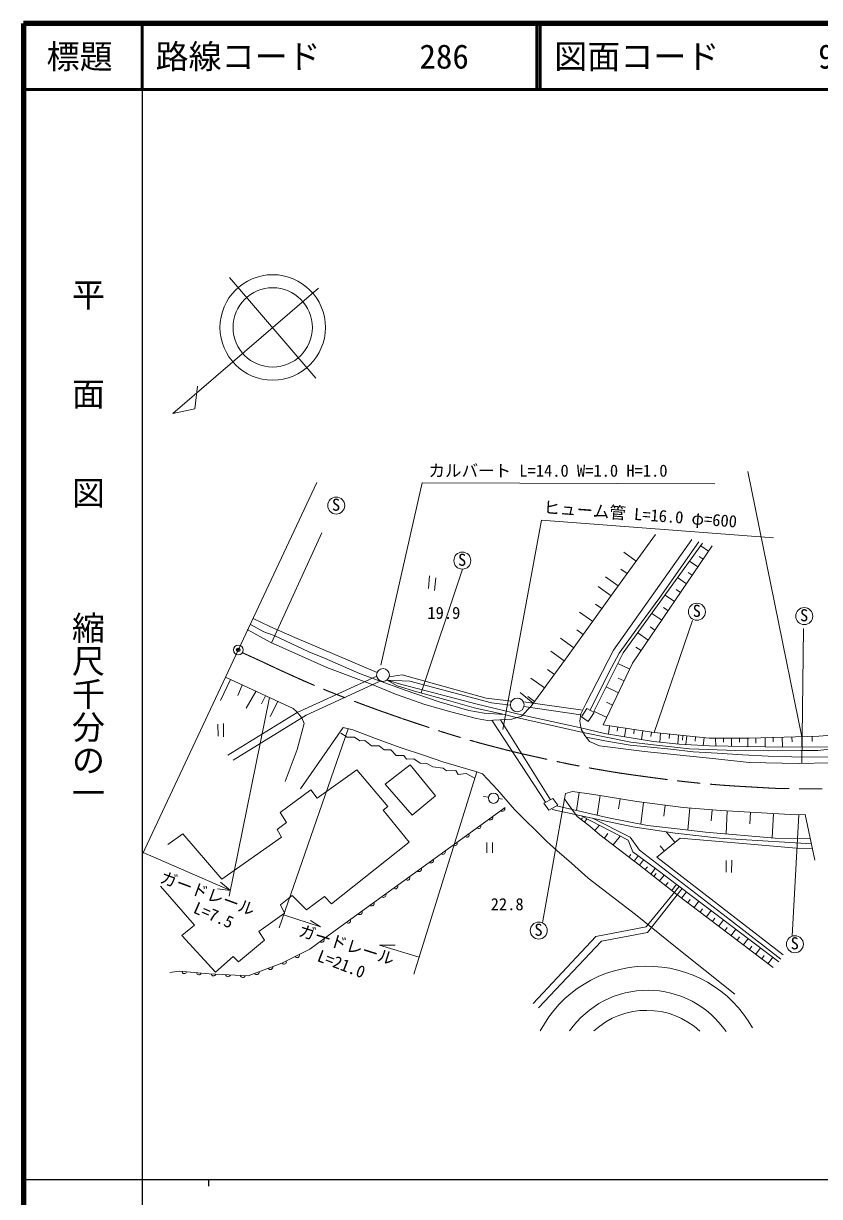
# Model space of a CAD drawing. Units: millimetres, scale not verified. Extents: x 40000 to 680000, y 20000 to 380000.
# Drawn here: x 40000 to 160553, y 202409 to 380000 of the extents above; entities that cross this region are included whole.
import ezdxf
from ezdxf.enums import TextEntityAlignment as Align

# ---------------------------------------------------------------- set-up
doc = ezdxf.new("R2010")
doc.units = ezdxf.units.MM
doc.header["$LTSCALE"] = 1000
doc.header["$PDMODE"] = 32
doc.header["$PDSIZE"] = 500
doc.linetypes.add('CHAIN', pattern=[18.5, 12, -1.5, 3.5, -1.5])
for name, color, linetype, lineweight in [('M-BGD', 7, 'Continuous', 13), ('M-BMK', 2, 'CHAIN', 13), ('M-TTL', 2, 'Continuous', 140), ('M-TTL-BAND', 7, 'Continuous', 25), ('M-TTL-LINE', 7, 'Continuous', 50), ('M-TTL-TXT', 7, 'Continuous', 13)]:
    doc.layers.add(name, color=color, linetype=linetype, lineweight=lineweight)
doc.layers.add('M-OTRS', color=6, linetype='Continuous')
doc.styles.add('@ＭＳ ゴシック', font='')
doc.styles.add('ＭＳ ゴシック', font='')
doc.styles.get('@ＭＳ ゴシック').set_extended_font_data('@MS Gothic')
doc.styles.get('ＭＳ ゴシック').set_extended_font_data('MS Gothic')

msp = doc.modelspace()

# ---------------------------------------------------------------- linework, layer by layer
at = {"layer": 'M-BGD'}
for p, q in [((84270, 326277), (71203, 341549)), ((84701, 339931), (62608, 320943)), ((65934, 321636), (66360, 325071)), ((62608, 320943), (65934, 321636)), ((157854, 272016), (149686, 312165)), ((58000, 254157), (84415, 310525)), ((100388, 310433), (94106, 282837)), ((144689, 310283), (100388, 310433)), ((118458, 304829), (112612, 273089)), ((153589, 302122), (118458, 304829)), ((85180, 302899), (77568, 286241)), ((129572, 294159), (135705, 302653)), ((141206, 301863), (129368, 285108)), ((142846, 301322), (130829, 284719)), ((144315, 300940), (132231, 283154)), ((136362, 293113), (142262, 301520)), ((143753, 300113), (142558, 300924)), ((132778, 298599), (130898, 299956)), ((132778, 298599), (130898, 299956)), ((142129, 297723), (140863, 298583)), ((142941, 298918), (142344, 299324)), ((106479, 297388), (100245, 278652)), ((131421, 296719), (130481, 297398)), ((131421, 296719), (130481, 297398)), ((141269, 296457), (140636, 296887)), ((101510, 296366), (101332, 294436)), ((102461, 296084), (102223, 294153)), ((130064, 294840), (128145, 296225)), ((130064, 294840), (128145, 296225)), ((140409, 295191), (139068, 296102)), ((122489, 284292), (129572, 294159)), ((128989, 293347), (127049, 294739)), ((133550, 289262), (136362, 293113)), ((138587, 292509), (137166, 293474)), ((139498, 293850), (138827, 294306)), ((127597, 291407), (126627, 292103)), ((137621, 291088), (136911, 291570)), ((74770, 289906), (77286, 288726)), ((126204, 289467), (124214, 290896)), ((136656, 289667), (135150, 290690)), ((141333, 289610), (135492, 272661)), ((73898, 288231), (77369, 286330)), ((74360, 289034), (76424, 287905)), ((76424, 287905), (77983, 287341)), ((77286, 288726), (81073, 287056)), ((124775, 287477), (123780, 288191)), ((130209, 284659), (133550, 289262)), ((134610, 286656), (133015, 287739)), ((135633, 288161), (134880, 288673)), ((158128, 288385), (157864, 267986)), ((77369, 286330), (85922, 282521)), ((77983, 287341), (83210, 284876)), ((81073, 287056), (93555, 281719)), ((123346, 285486), (121304, 286952)), ((83210, 284876), (85585, 283911)), ((116876, 276641), (122489, 284292)), ((121898, 283486), (119853, 284986)), ((129368, 285108), (125216, 277104)), ((130829, 284719), (126321, 275759)), ((128665, 281763), (130209, 284659)), ((133527, 285061), (132729, 285603)), ((85585, 283911), (90901, 281609)), ((85922, 282521), (92804, 279915)), ((132231, 283154), (127777, 273800)), ((131802, 282252), (130016, 283102)), ((71349, 280662), (69827, 277509)), ((70585, 281013), (80830, 276298)), ((81452, 275682), (93499, 281188)), ((90901, 281609), (93589, 280600)), ((93589, 280600), (97806, 279055)), ((95063, 280606), (96580, 279742)), ((95063, 280606), (97288, 279909)), ((95063, 280606), (98516, 280419)), ((95385, 281099), (97370, 281389)), ((97370, 281389), (110054, 277872)), ((118898, 279397), (116842, 280905)), ((120398, 281441), (119376, 282191)), ((125799, 276035), (128665, 281763)), ((130951, 280465), (130058, 280891)), ((73141, 279837), (72456, 278252)), ((75205, 278887), (73747, 276322)), ((82810, 275288), (93994, 280451)), ((92804, 279915), (96346, 278445)), ((96580, 279742), (99590, 278832)), ((97288, 279909), (102356, 278623)), ((97806, 279055), (102959, 277318)), ((98516, 280419), (110880, 277152)), ((99590, 278832), (104381, 277515)), ((130101, 278679), (128237, 279567)), ((71163, 247874), (77273, 277935)), ((76632, 278230), (76064, 276975)), ((78522, 277360), (77359, 275100)), ((96346, 278445), (100789, 276908)), ((102356, 278623), (108484, 277019)), ((102959, 277318), (107458, 275997)), ((104381, 277515), (108271, 276406)), ((110054, 277872), (113906, 277385)), ((110880, 277152), (113743, 276797)), ((117211, 277097), (115219, 278705)), ((115700, 277309), (124698, 276044)), ((117390, 277341), (116362, 278095)), ((125216, 277104), (124414, 275463)), ((129213, 276816), (128281, 277259)), ((70926, 269218), (81452, 275682)), ((71769, 268472), (82810, 275288)), ((80830, 276298), (81380, 275763)), ((81380, 275763), (82152, 274902)), ((100789, 276908), (104732, 275806)), ((104732, 275806), (108607, 274804)), ((107458, 275997), (109774, 275581)), ((108271, 276406), (112863, 275403)), ((108484, 277019), (115601, 275306)), ((109774, 275581), (112863, 275403)), ((112863, 275403), (114198, 275039)), ((115440, 275138), (116876, 276641)), ((115601, 275306), (124408, 273363)), ((115788, 276573), (124398, 275355)), ((124414, 275463), (124258, 274394)), ((125321, 276289), (124483, 275048)), ((126429, 275702), (125321, 276289)), ((125538, 274302), (126429, 275702)), ((128325, 274952), (126380, 275878)), ((69441, 273940), (69471, 272084)), ((70302, 274015), (70317, 272010)), ((82508, 274026), (81439, 270106)), ((82152, 274902), (82508, 274026)), ((108607, 274804), (110278, 274469)), ((110278, 274469), (113970, 274670)), ((119059, 262095), (110932, 274505)), ((112234, 274576), (119806, 262490)), ((113970, 274670), (115440, 275138)), ((114198, 275039), (124735, 272664)), ((124258, 274394), (124436, 273169)), ((124483, 275048), (125538, 274302)), ((127777, 273800), (135492, 272661)), ((128766, 273654), (128584, 272422)), ((78718, 243104), (89195, 273232)), ((81968, 264146), (88428, 273412)), ((88053, 272571), (89018, 271948)), ((88428, 273412), (89853, 273078)), ((89018, 271948), (90131, 271977)), ((89853, 273078), (93305, 271764)), ((90131, 271977), (90933, 271413)), ((93305, 271764), (97047, 270383)), ((124408, 273363), (127996, 272520)), ((124436, 273169), (125016, 272189)), ((124735, 272664), (131988, 271213)), ((125016, 272189), (125728, 271321)), ((128024, 271419), (125205, 271958)), ((127996, 272520), (135430, 271283)), ((129997, 273472), (129906, 272856)), ((131228, 273290), (131040, 272014)), ((132505, 273102), (132410, 272464)), ((133781, 272913), (133586, 271590)), ((135104, 272718), (135007, 272056)), ((135492, 272661), (143822, 271792)), ((136486, 272557), (136344, 271195)), ((137848, 272415), (137777, 271734)), ((139210, 272273), (139071, 270933)), ((139835, 272208), (139783, 271492)), ((140465, 272142), (140330, 270846)), ((141761, 272007), (141693, 271359)), ((143057, 271872), (142932, 270681)), ((143822, 271792), (149903, 271814)), ((144822, 271796), (144826, 270605)), ((146013, 271800), (146015, 271205)), ((147204, 271805), (147209, 270563)), ((148446, 271809), (148448, 271188)), ((149688, 271814), (149693, 270519)), ((149903, 271814), (160460, 272082)), ((150902, 271840), (150922, 271068)), ((152295, 271875), (152338, 270473)), ((153505, 271906), (153522, 271234)), ((154901, 271941), (154938, 270465)), ((156377, 271978), (156396, 271240)), ((157854, 272016), (157893, 270455)), ((159414, 272055), (159434, 271275)), ((160460, 272082), (170060, 272861)), ((81439, 270106), (79628, 265250)), ((90933, 271413), (91691, 271472)), ((91691, 271472), (92685, 270656)), ((92685, 270656), (93873, 270656)), ((93873, 270656), (94631, 270017)), ((94631, 270017), (95626, 270032)), ((95626, 270032), (96427, 269171)), ((97047, 270383), (100722, 269180)), ((125728, 271321), (127243, 270630)), ((127243, 270630), (134036, 269761)), ((131870, 270765), (128024, 271419)), ((138033, 270112), (131870, 270765)), ((131988, 271213), (134957, 270841)), ((134957, 270841), (140838, 270203)), ((135430, 271283), (139274, 270913)), ((141433, 269711), (138033, 270112)), ((139274, 270913), (143874, 270621)), ((140838, 270203), (147891, 269921)), ((143874, 270621), (152338, 270473)), ((152338, 270473), (161842, 270443)), ((160275, 269936), (162562, 270173)), ((96427, 269171), (97600, 269156)), ((97600, 269156), (97987, 268636)), ((97987, 268636), (99115, 268651)), ((99115, 268651), (100095, 268027)), ((100722, 269180), (103484, 268222)), ((103484, 268222), (108652, 266707)), ((134036, 269761), (144861, 268648)), ((145056, 269533), (141433, 269711)), ((144861, 268648), (149895, 268113)), ((148887, 269280), (145056, 269533)), ((147891, 269921), (152821, 269906)), ((152763, 269058), (148887, 269280)), ((156371, 268998), (152763, 269058)), ((152821, 269906), (157721, 269921)), ((163395, 268939), (156371, 268998)), ((157721, 269921), (160275, 269936)), ((84498, 262708), (90468, 267029)), ((90468, 267029), (95190, 261461)), ((94755, 264859), (98541, 267785)), ((98541, 267785), (102417, 263048)), ((99132, 236071), (108652, 266707)), ((100095, 268027), (101090, 267983)), ((101090, 267983), (101996, 267448)), ((101996, 267448), (103555, 267285)), ((103555, 267285), (104060, 266840)), ((104060, 266840), (105500, 266884)), ((105500, 266884), (105827, 266320)), ((105827, 266320), (107059, 266453)), ((107059, 266453), (108352, 265743)), ((108652, 266707), (109520, 266396)), ((109520, 266396), (111770, 263968)), ((149895, 268113), (157423, 267980)), ((157423, 267980), (162123, 268046)), ((98853, 260137), (94755, 264859)), ((78863, 260548), (83518, 264000)), ((83518, 264000), (84498, 262708)), ((102417, 263048), (98853, 260137)), ((109674, 262960), (110423, 262861)), ((111770, 263968), (114376, 261005)), ((121913, 262622), (122091, 263424)), ((122091, 263424), (123160, 263713)), ((123160, 263713), (126367, 263268)), ((124151, 263575), (123770, 260835)), ((126367, 263268), (132894, 262198)), ((127354, 263106), (126865, 260121)), ((95190, 261461), (94477, 260882)), ((102326, 253648), (112928, 261310)), ((111960, 262659), (112538, 262584)), ((118624, 243832), (121913, 262622)), ((118792, 261954), (120165, 262680)), ((119578, 260891), (118792, 261954)), ((120937, 261670), (119578, 260891)), ((120165, 262680), (120937, 261670)), ((120711, 261541), (128586, 259725)), ((122626, 261597), (121913, 262622)), ((123873, 259927), (122626, 261597)), ((130339, 262617), (130094, 261125)), ((132894, 262198), (139910, 261330)), ((133886, 262076), (133476, 258764)), ((137198, 261666), (136993, 260010)), ((139910, 261330), (145589, 260862)), ((140906, 261248), (140628, 257871)), ((79843, 259011), (78863, 260548)), ((94477, 260882), (98419, 256071)), ((114376, 261005), (119276, 256172)), ((127739, 259324), (120047, 260987)), ((125744, 258501), (123873, 259927)), ((124446, 259490), (124637, 259741)), ((124565, 260010), (131581, 256343)), ((124948, 259107), (125331, 259610)), ((126155, 259666), (131852, 256799)), ((132283, 258373), (127739, 259324)), ((128586, 259725), (134481, 258566)), ((144283, 260970), (144144, 259281)), ((145589, 260862), (156993, 260216)), ((146588, 260806), (146390, 257305)), ((150088, 260607), (149989, 258857)), ((153588, 260409), (153378, 256703)), ((156421, 241836), (157394, 260229)), ((156993, 260216), (158397, 260261)), ((158397, 260261), (159822, 253356)), ((78418, 257964), (79843, 259011)), ((79064, 256806), (78418, 257964)), ((127303, 257187), (125744, 258501)), ((126538, 257831), (127210, 258628)), ((138668, 257438), (132283, 258373)), ((134481, 258566), (139455, 258002)), ((138653, 256036), (137333, 257633)), ((139455, 258002), (143301, 257572)), ((143301, 257572), (153814, 256666)), ((61846, 255714), (64140, 257340)), ((64140, 257340), (70021, 250435)), ((70021, 250435), (79064, 256806)), ((98419, 256071), (86637, 246716)), ((110171, 256001), (110151, 254417)), ((111052, 256031), (111032, 254457)), ((119276, 256172), (120791, 254813)), ((133272, 252576), (127303, 257187)), ((127966, 256675), (128487, 257350)), ((129315, 255633), (130358, 256982)), ((131581, 256343), (132280, 254581)), ((131852, 256799), (133279, 254822)), ((135933, 253789), (139424, 256673)), ((145409, 256681), (138668, 257438)), ((139424, 256673), (148314, 255920)), ((155239, 256057), (145409, 256681)), ((148314, 255920), (157065, 255128)), ((153814, 256666), (159152, 256602)), ((159317, 255803), (155239, 256057)), ((58152, 254482), (71336, 248725)), ((120791, 254813), (122974, 252876)), ((131685, 253803), (131992, 254201)), ((132280, 254581), (135732, 252053)), ((132481, 253188), (133096, 253984)), ((133279, 254822), (147066, 244228)), ((137055, 254716), (136396, 255515)), ((157065, 255128), (159463, 255097)), ((87202, 242667), (102326, 253648)), ((122974, 252876), (125490, 250604)), ((138952, 248144), (133272, 252576)), ((133277, 252573), (133912, 253386)), ((134144, 251896), (134482, 252330)), ((155030, 239007), (135933, 253789)), ((146429, 253296), (146429, 251529)), ((147261, 253355), (147216, 251469)), ((125490, 250604), (132674, 245102)), ((135010, 251220), (135686, 252087)), ((135447, 250879), (135793, 251323)), ((135732, 252053), (154379, 237947)), ((136334, 250187), (137027, 251074)), ((65907, 243501), (60755, 249396)), ((71336, 248725), (69404, 248995)), ((71336, 248725), (69849, 249998)), ((134317, 243223), (139287, 249364)), ((139733, 249027), (134490, 242399)), ((137249, 249473), (137606, 249930)), ((138164, 248759), (138877, 249674)), ((80708, 248001), (78908, 246560)), ((82850, 245803), (80708, 248001)), ((85612, 247852), (82850, 245803)), ((86637, 246716), (85612, 247852)), ((153552, 237107), (138952, 248144)), ((139672, 247600), (140381, 248537)), ((140609, 246892), (140963, 247360)), ((141545, 246184), (142253, 247120)), ((79531, 245313), (75633, 242551)), ((78908, 246560), (79531, 245313)), ((132674, 245102), (138721, 240191)), ((142481, 245476), (142835, 245944)), ((143417, 244769), (144124, 245705)), ((63992, 241912), (65907, 243501)), ((79396, 245054), (84971, 243233)), ((84971, 243233), (83457, 244213)), ((144352, 244062), (144705, 244530)), ((145287, 243355), (145994, 244290)), ((147066, 244228), (154703, 238343)), ((69085, 236374), (63992, 241912)), ((75633, 242551), (76480, 241237)), ((83371, 239838), (87202, 242667)), ((117174, 231648), (126685, 241782)), ((126685, 241782), (134317, 243223)), ((134490, 242399), (127511, 241078)), ((146221, 242649), (146575, 243116)), ((147156, 241942), (147862, 242877)), ((148090, 241237), (148443, 241704)), ((76480, 241237), (72545, 237933)), ((79139, 237722), (83371, 239838)), ((99926, 238627), (93929, 240468)), ((93929, 240468), (96268, 240468)), ((127511, 241078), (118006, 230967)), ((138721, 240191), (147708, 233041)), ((149023, 240531), (149729, 241465)), ((149957, 239825), (150309, 240292)), ((150890, 239120), (151595, 240053)), ((71758, 238749), (69085, 236374)), ((72545, 237933), (71758, 238749)), ((151822, 238415), (152174, 238882)), ((152754, 237710), (153459, 238643)), ((62144, 236319), (63592, 236520)), ((63592, 236520), (68114, 236141)), ((74052, 235822), (79139, 237722)), ((68114, 236141), (74052, 235822))]:
    msp.add_line(p, q, dxfattribs=at)
for centre, radius in [((77744, 333984), 7982), ((77744, 333984), 6009), ((87367, 307013), 1287), ((106460, 298675), 1287), ((141986, 290946), 1287), ((158245, 290278), 1287), ((72526, 285155), 740), ((94452, 281356), 968), ((114781, 276825), 1039), ((111185, 262709), 777), ((118028, 242669), 1287), ((156828, 240614), 1287)]:
    msp.add_circle(centre, radius, dxfattribs=at)
for centre, radius, start, end in [((112516, 261093), 366, 226.31877, 25.54106), ((110718, 259790), 366, 226.31877, 25.54106), ((108921, 258488), 366, 226.31877, 25.54106), ((105325, 255882), 366, 226.31877, 25.54106), ((107123, 257185), 366, 226.31877, 25.54106), ((103528, 254580), 366, 226.31877, 25.54106), ((101730, 253277), 366, 226.31877, 25.54106), ((98135, 250672), 366, 226.31877, 25.54106), ((99933, 251974), 366, 226.31877, 25.54106), ((96337, 249369), 366, 226.31877, 25.54106), ((92742, 246764), 366, 226.31877, 25.54106), ((94540, 248066), 366, 226.31877, 25.54106), ((90945, 245461), 366, 226.31877, 25.54106), ((89147, 244158), 366, 226.31877, 25.54106), ((85192, 241265), 366, 226.82998, 26.05227), ((79453, 237953), 366, 216.95391, 16.17619), ((81439, 238946), 366, 216.95391, 16.17619), ((64354, 236522), 366, 185.60186, 344.82414), ((66566, 236337), 366, 185.60186, 344.82414), ((75316, 236365), 366, 210.87159, 10.09387), ((77396, 237142), 366, 210.87159, 10.09387), ((134462, 218993), 18290, 29.34664, 152.32089), ((68777, 236172), 366, 187.31619, 346.53848), ((70994, 236053), 366, 187.31619, 346.53848), ((73211, 235934), 366, 187.31619, 346.53848), ((134517, 219239), 14406, 34.45338, 145.06175), ((134383, 218747), 11850, 47.29923, 132.46204)]:
    msp.add_arc(centre, radius, start, end, dxfattribs=at)
at = {"layer": 'M-BMK'}
msp.add_open_spline([(73141, 284744), (74186, 284274), (74451, 284153), (75289, 283771), (76999, 282990), (77941, 282516), (79654, 281741), (81896, 280728), (83150, 280154), (85425, 279217), (86943, 278593), (87803, 278268), (89336, 277683), (91139, 276994), (92150, 276609), (93968, 275960), (96580, 275028), (98050, 274523), (100683, 273654), (102637, 273008), (103729, 272635), (105702, 272048), (107795, 271424), (108973, 271091), (111087, 270543), (113191, 269997), (114370, 269690), (116492, 269216), (120383, 268348), (122562, 267844), (126490, 267157), (129073, 266706), (130524, 266471), (133123, 266118), (136832, 265613), (138910, 265322), (142636, 264960), (145703, 264662), (147429, 264568), (150506, 264395), (152496, 264284), (153611, 264183), (155604, 264168), (160963, 264127), (163969, 264060), (169323, 264282), (170511, 264331), (171175, 264365), (172361, 264445), (176173, 264703), (178320, 264742), (182117, 265173), (185163, 265518), (186867, 265747), (189898, 266212), (193786, 266808), (195956, 267195), (199828, 267886), (203041, 268459), (204836, 268810), (208043, 269416), (211647, 270096), (213659, 270509), (217264, 271183), (221564, 271987), (223986, 272366), (228282, 273187), (231569, 273815), (233402, 274210), (236687, 274850), (241265, 275743), (243837, 276206), (248417, 277092), (252502, 277884), (254786, 278352), (258871, 279142), (261836, 279715), (263598, 280068), (266376, 280578)], degree=3, knots=[0, 0, 0, 0, 1, 1, 1, 2, 2, 2, 3, 3, 3, 4, 4, 4, 5, 5, 5, 6, 6, 6, 7, 7, 7, 8, 8, 8, 9, 9, 9, 10, 10, 10, 11, 11, 11, 12, 12, 12, 13, 13, 13, 14, 14, 14, 15, 15, 15, 16, 16, 16, 17, 17, 17, 18, 18, 18, 19, 19, 19, 20, 20, 20, 21, 21, 21, 22, 22, 22, 23, 23, 23, 24, 24, 24, 25, 25, 25, 26, 26, 26, 26], dxfattribs=at)
at = {"layer": 'M-OTRS'}
msp.add_point((72526, 285155), dxfattribs=at)
at = {"layer": 'M-TTL'}
for p, q in [((40000, 380000), (40000, 20000)), ((680000, 380000), (40000, 380000))]:
    msp.add_line(p, q, dxfattribs=at)
at = {"layer": 'M-TTL-BAND'}
for p, q in [((58000, 370000), (58000, 20000)), ((40000, 205000), (579000, 205000)), ((68000, 205000), (68000, 204000))]:
    msp.add_line(p, q, dxfattribs=at)
at = {"layer": 'M-TTL-LINE'}
for p, q in [((58000, 380000), (58000, 370000)), ((117750, 380000), (117750, 370000)), ((118250, 380000), (118250, 370000)), ((40000, 370000), (680000, 370000))]:
    msp.add_line(p, q, dxfattribs=at)

# ---------------------------------------------------------------- texts
at = {"layer": 'M-BGD', "style": 'ＭＳ ゴシック'}
for s, p in [('カルバート L=14.0 W=1.0 H=1.0', (101340, 310834)), ('S', (86713, 305677)), ('S', (105806, 297339)), ('19.9', (101168, 289306)), ('S', (141333, 289610)), ('S', (157592, 288942)), ('22.8', (110757, 245200)), ('S', (117374, 241332)), ('S', (156174, 239278))]:
    msp.add_text(s, height=1833, dxfattribs=at).set_placement(p, align=Align.BOTTOM_LEFT)
for s, rotation, p in [('ヒューム管 L=16.0 φ=600', 355.711, (118659, 305330)), ('ガードレール', 339.97, (60350, 249497)), ('L=7.5', 336.567, (65365, 244915)), ('ガードレール', 342.562, (81352, 241385)), ('L=21.0', 338.904, (84140, 237595))]:
    msp.add_text(s, height=1833, rotation=rotation, dxfattribs=at).set_placement(p, align=Align.BOTTOM_LEFT)
at = {"layer": 'M-TTL-BAND', "style": '@ＭＳ ゴシック'}
for s, p in [('平\u3000\u3000面\u3000\u3000図', (49777, 306475)), ('縮尺千分の一', (49777, 261030))]:
    msp.add_text(s, height=3666, rotation=270, dxfattribs=at).set_placement(p, align=Align.MIDDLE_RIGHT)
at = {"layer": 'M-TTL-TXT', "style": 'ＭＳ ゴシック'}
msp.add_text('標題', height=3666, dxfattribs=at).set_placement((48500, 375000), align=Align.MIDDLE_CENTER)
for s, p in [('路線コード      286', (60000, 375000)), ('図面コード      9-0', (120380, 375000))]:
    msp.add_text(s, height=3666, dxfattribs=at).set_placement(p, align=Align.MIDDLE_LEFT)

doc.saveas('drawing.dxf')
